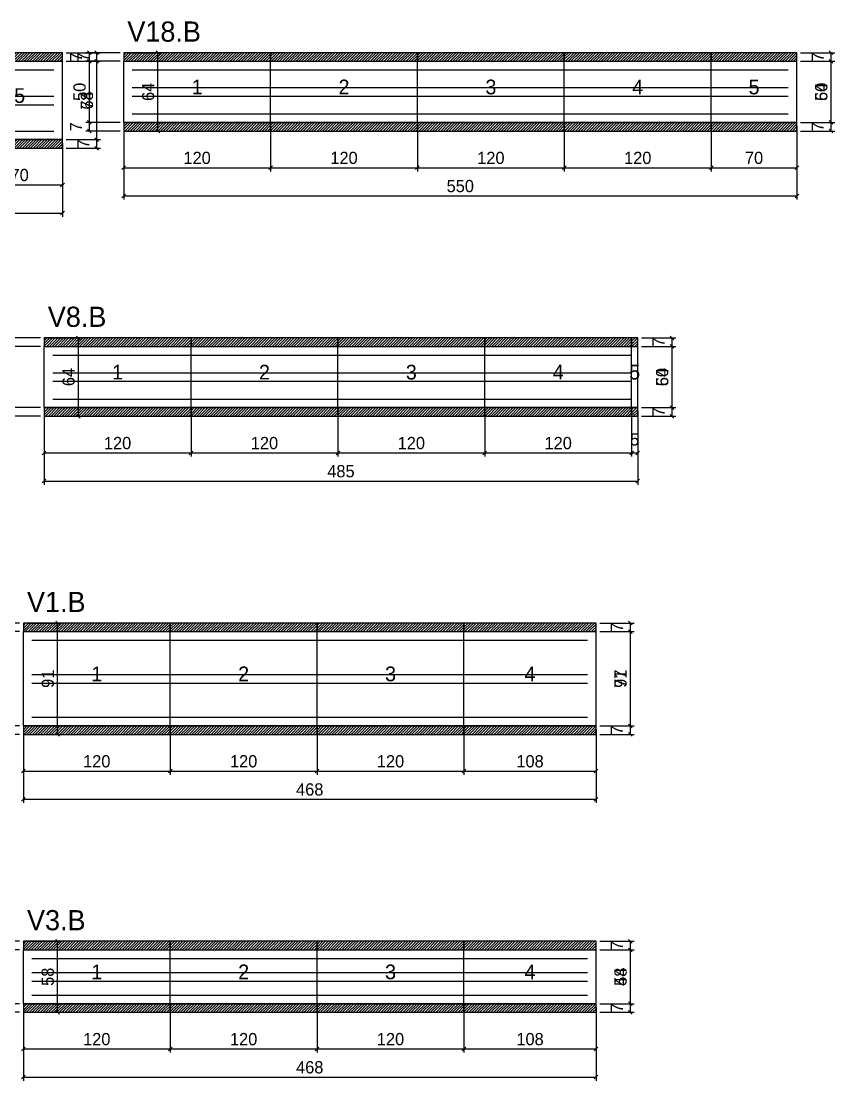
# Model space of a CAD drawing. Extents: x -9000 to 3070, y -6529 to 1250.
# Drawn here: x 749 to 1414, y -3431 to -2565 of the extents above; entities that cross this region are included whole.
import ezdxf
from ezdxf.enums import TextEntityAlignment as Align

# ---------------------------------------------------------------- set-up
doc = ezdxf.new("R2010")
doc.units = 0
for name, color, linetype in [('5', 5, 'Continuous'), ('COTA', 241, 'Continuous'), ('NOMENCLATURA', 7, 'Continuous'), ('Painéis', 200, 'Continuous'), ('SARR_2.2x7', 40, 'Continuous'), ('SCO-___-LAJ', 224, 'Continuous')]:
    doc.layers.add(name, color=color, linetype=linetype)
doc.dimstyles.new('PAINEL', dxfattribs={"dimtxt": 10, "dimasz": 3, "dimexe": 3, "dimexo": 3, "dimgap": 3, "dimtad": 1, "dimblk": 'OBLIQUE', "dimblk1": 'OBLIQUE', "dimcen": 2.5, "dimclrd": 4, "dimclre": 4, "dimclrt": 240, "dimazin": 3, "dimtfac": 1, "dimtmove": 0, "dimatfit": 3})

# ---------------------------------------------------------------- blocks, each defined once
blk = doc.blocks.new('_OBLIQUE')
at = {"color": 0, "linetype": 'BYBLOCK'}
blk.add_line((-0.5, -0.5), (0.5, 0.5), dxfattribs=at)

msp = doc.modelspace()

# ---------------------------------------------------------------- hatches: boundary and pattern name
at = {"layer": 'COTA'}
h = msp.add_hatch(dxfattribs=at)
h.set_pattern_fill('ANSI31', scale=0.5)
h.paths.add_polyline_path([(713, -2598), (783, -2598), (783, -2591), (713, -2591)])
h = msp.add_hatch(dxfattribs=at)
h.set_pattern_fill('ANSI31', scale=0.5)
h.paths.add_polyline_path([(833, -2598), (953, -2598), (953, -2591), (833, -2591)])
h = msp.add_hatch(dxfattribs=at)
h.set_pattern_fill('ANSI31', scale=0.5)
h.paths.add_polyline_path([(953, -2598), (1073, -2598), (1073, -2591), (953, -2591)])
h = msp.add_hatch(dxfattribs=at)
h.set_pattern_fill('ANSI31', scale=0.5)
h.paths.add_polyline_path([(1073, -2598), (1193, -2598), (1193, -2591), (1073, -2591)])
h = msp.add_hatch(dxfattribs=at)
h.set_pattern_fill('ANSI31', scale=0.5)
h.paths.add_polyline_path([(1193, -2598), (1313, -2598), (1313, -2591), (1193, -2591)])
h = msp.add_hatch(dxfattribs=at)
h.set_pattern_fill('ANSI31', scale=0.5)
h.paths.add_polyline_path([(1313, -2598), (1383, -2598), (1383, -2591), (1313, -2591)])
h = msp.add_hatch(dxfattribs=at)
h.set_pattern_fill('ANSI31', scale=0.5)
h.paths.add_polyline_path([(833, -2655), (953, -2655), (953, -2648), (833, -2648)])
h = msp.add_hatch(dxfattribs=at)
h.set_pattern_fill('ANSI31', scale=0.5)
h.paths.add_polyline_path([(953, -2655), (1073, -2655), (1073, -2648), (953, -2648)])
h = msp.add_hatch(dxfattribs=at)
h.set_pattern_fill('ANSI31', scale=0.5)
h.paths.add_polyline_path([(1073, -2655), (1193, -2655), (1193, -2648), (1073, -2648)])
h = msp.add_hatch(dxfattribs=at)
h.set_pattern_fill('ANSI31', scale=0.5)
h.paths.add_polyline_path([(1193, -2655), (1313, -2655), (1313, -2648), (1193, -2648)])
h = msp.add_hatch(dxfattribs=at)
h.set_pattern_fill('ANSI31', scale=0.5)
h.paths.add_polyline_path([(1313, -2655), (1383, -2655), (1383, -2648), (1313, -2648)])
h = msp.add_hatch(dxfattribs=at)
h.set_pattern_fill('ANSI31', scale=0.5)
h.paths.add_polyline_path([(713, -2669), (783, -2669), (783, -2662), (713, -2662)])
h = msp.add_hatch(dxfattribs=at)
h.set_pattern_fill('ANSI31', scale=0.5)
h.paths.add_polyline_path([(768, -2831), (888, -2831), (888, -2824), (768, -2824)])
h = msp.add_hatch(dxfattribs=at)
h.set_pattern_fill('ANSI31', scale=0.5)
h.paths.add_polyline_path([(888, -2831), (1008, -2831), (1008, -2824), (888, -2824)])
h = msp.add_hatch(dxfattribs=at)
h.set_pattern_fill('ANSI31', scale=0.5)
h.paths.add_polyline_path([(1008, -2831), (1128, -2831), (1128, -2824), (1008, -2824)])
h = msp.add_hatch(dxfattribs=at)
h.set_pattern_fill('ANSI31', scale=0.5)
h.paths.add_polyline_path([(1128, -2831), (1248, -2831), (1248, -2824), (1128, -2824)])
h = msp.add_hatch(dxfattribs=at)
h.set_pattern_fill('ANSI31', scale=0.5)
h.paths.add_polyline_path([(1248, -2831), (1253, -2831), (1253, -2824), (1248, -2824)])
h = msp.add_hatch(dxfattribs=at)
h.set_pattern_fill('ANSI31', scale=0.5)
h.paths.add_polyline_path([(768, -2888), (888, -2888), (888, -2881), (768, -2881)])
h = msp.add_hatch(dxfattribs=at)
h.set_pattern_fill('ANSI31', scale=0.5)
h.paths.add_polyline_path([(888, -2888), (1008, -2888), (1008, -2881), (888, -2881)])
h = msp.add_hatch(dxfattribs=at)
h.set_pattern_fill('ANSI31', scale=0.5)
h.paths.add_polyline_path([(1008, -2888), (1128, -2888), (1128, -2881), (1008, -2881)])
h = msp.add_hatch(dxfattribs=at)
h.set_pattern_fill('ANSI31', scale=0.5)
h.paths.add_polyline_path([(1128, -2888), (1248, -2888), (1248, -2881), (1128, -2881)])
h = msp.add_hatch(dxfattribs=at)
h.set_pattern_fill('ANSI31', scale=0.5)
h.paths.add_polyline_path([(1248, -2888), (1253, -2888), (1253, -2881), (1248, -2881)])
h = msp.add_hatch(dxfattribs=at)
h.set_pattern_fill('ANSI31', scale=0.5)
h.paths.add_polyline_path([(751, -3064), (871, -3064), (871, -3057), (751, -3057)])
h = msp.add_hatch(dxfattribs=at)
h.set_pattern_fill('ANSI31', scale=0.5)
h.paths.add_polyline_path([(871, -3064), (991, -3064), (991, -3057), (871, -3057)])
h = msp.add_hatch(dxfattribs=at)
h.set_pattern_fill('ANSI31', scale=0.5)
h.paths.add_polyline_path([(991, -3064), (1111, -3064), (1111, -3057), (991, -3057)])
h = msp.add_hatch(dxfattribs=at)
h.set_pattern_fill('ANSI31', scale=0.5)
h.paths.add_polyline_path([(1111, -3064), (1219, -3064), (1219, -3057), (1111, -3057)])
h = msp.add_hatch(dxfattribs=at)
h.set_pattern_fill('ANSI31', scale=0.5)
h.paths.add_polyline_path([(751, -3148), (871, -3148), (871, -3141), (751, -3141)])
h = msp.add_hatch(dxfattribs=at)
h.set_pattern_fill('ANSI31', scale=0.5)
h.paths.add_polyline_path([(871, -3148), (991, -3148), (991, -3141), (871, -3141)])
h = msp.add_hatch(dxfattribs=at)
h.set_pattern_fill('ANSI31', scale=0.5)
h.paths.add_polyline_path([(991, -3148), (1111, -3148), (1111, -3141), (991, -3141)])
h = msp.add_hatch(dxfattribs=at)
h.set_pattern_fill('ANSI31', scale=0.5)
h.paths.add_polyline_path([(1111, -3148), (1219, -3148), (1219, -3141), (1111, -3141)])
h = msp.add_hatch(dxfattribs=at)
h.set_pattern_fill('ANSI31', scale=0.5)
h.paths.add_polyline_path([(751, -3324), (871, -3324), (871, -3317), (751, -3317)])
h = msp.add_hatch(dxfattribs=at)
h.set_pattern_fill('ANSI31', scale=0.5)
h.paths.add_polyline_path([(871, -3324), (991, -3324), (991, -3317), (871, -3317)])
h = msp.add_hatch(dxfattribs=at)
h.set_pattern_fill('ANSI31', scale=0.5)
h.paths.add_polyline_path([(991, -3324), (1111, -3324), (1111, -3317), (991, -3317)])
h = msp.add_hatch(dxfattribs=at)
h.set_pattern_fill('ANSI31', scale=0.5)
h.paths.add_polyline_path([(1111, -3324), (1219, -3324), (1219, -3317), (1111, -3317)])
h = msp.add_hatch(dxfattribs=at)
h.set_pattern_fill('ANSI31', scale=0.5)
h.paths.add_polyline_path([(751, -3375), (871, -3375), (871, -3368), (751, -3368)])
h = msp.add_hatch(dxfattribs=at)
h.set_pattern_fill('ANSI31', scale=0.5)
h.paths.add_polyline_path([(871, -3375), (991, -3375), (991, -3368), (871, -3368)])
h = msp.add_hatch(dxfattribs=at)
h.set_pattern_fill('ANSI31', scale=0.5)
h.paths.add_polyline_path([(991, -3375), (1111, -3375), (1111, -3368), (991, -3368)])
h = msp.add_hatch(dxfattribs=at)
h.set_pattern_fill('ANSI31', scale=0.5)
h.paths.add_polyline_path([(1111, -3375), (1219, -3375), (1219, -3368), (1111, -3368)])

# ---------------------------------------------------------------- linework, layer by layer
at = {"layer": 'Painéis'}
for p, q in [((713, -2598), (783, -2598)), ((783, -2662), (783, -2598)), ((833, -2598), (953, -2598)), ((833, -2648), (833, -2598)), ((953, -2648), (953, -2598)), ((953, -2648), (953, -2598)), ((953, -2598), (1073, -2598)), ((953, -2648), (953, -2598)), ((1073, -2648), (1073, -2598)), ((1073, -2648), (1073, -2598)), ((1073, -2598), (1193, -2598)), ((1073, -2648), (1073, -2598)), ((1193, -2648), (1193, -2598)), ((1193, -2648), (1193, -2598)), ((1193, -2598), (1313, -2598)), ((1193, -2648), (1193, -2598)), ((1313, -2648), (1313, -2598)), ((1313, -2648), (1313, -2598)), ((1313, -2598), (1383, -2598)), ((1313, -2648), (1313, -2598)), ((1383, -2648), (1383, -2598)), ((833, -2648), (953, -2648)), ((953, -2648), (1073, -2648)), ((1073, -2648), (1193, -2648)), ((1193, -2648), (1313, -2648)), ((1313, -2648), (1383, -2648)), ((713, -2662), (783, -2662)), ((768, -2831), (888, -2831)), ((768, -2881), (768, -2831)), ((888, -2881), (888, -2831)), ((888, -2881), (888, -2831)), ((888, -2831), (1008, -2831)), ((888, -2881), (888, -2831)), ((1008, -2881), (1008, -2831)), ((1008, -2881), (1008, -2831)), ((1008, -2831), (1128, -2831)), ((1008, -2881), (1008, -2831)), ((1128, -2881), (1128, -2831)), ((1128, -2881), (1128, -2831)), ((1128, -2831), (1248, -2831)), ((1128, -2881), (1128, -2831)), ((1248, -2881), (1248, -2831)), ((1248, -2881), (1248, -2831)), ((1248, -2831), (1253, -2831)), ((1248, -2881), (1248, -2831)), ((1253, -2881), (1253, -2831)), ((768, -2881), (888, -2881)), ((888, -2881), (1008, -2881)), ((1008, -2881), (1128, -2881)), ((1128, -2881), (1248, -2881)), ((1248, -2881), (1253, -2881)), ((751, -3064), (871, -3064)), ((751, -3141), (751, -3064)), ((871, -3141), (871, -3064)), ((871, -3141), (871, -3064)), ((871, -3064), (991, -3064)), ((871, -3141), (871, -3064)), ((991, -3141), (991, -3064)), ((991, -3141), (991, -3064)), ((991, -3064), (1111, -3064)), ((991, -3141), (991, -3064)), ((1111, -3141), (1111, -3064)), ((1111, -3141), (1111, -3064)), ((1111, -3064), (1219, -3064)), ((1111, -3141), (1111, -3064)), ((1219, -3141), (1219, -3064)), ((751, -3141), (871, -3141)), ((871, -3141), (991, -3141)), ((991, -3141), (1111, -3141)), ((1111, -3141), (1219, -3141)), ((751, -3324), (871, -3324)), ((751, -3368), (751, -3324)), ((871, -3368), (871, -3324)), ((871, -3368), (871, -3324)), ((871, -3324), (991, -3324)), ((871, -3368), (871, -3324)), ((991, -3368), (991, -3324)), ((991, -3368), (991, -3324)), ((991, -3324), (1111, -3324)), ((991, -3368), (991, -3324)), ((1111, -3368), (1111, -3324)), ((1111, -3368), (1111, -3324)), ((1111, -3324), (1219, -3324)), ((1111, -3368), (1111, -3324)), ((1219, -3368), (1219, -3324)), ((751, -3368), (871, -3368)), ((871, -3368), (991, -3368)), ((991, -3368), (1111, -3368)), ((1111, -3368), (1219, -3368))]:
    msp.add_line(p, q, dxfattribs=at)
at = {"layer": 'SARR_2.2x7'}
for points in [[(713, -2605), (776, -2605)], [(713, -2605), (776, -2605)], [(840, -2605), (953, -2605)], [(840, -2605), (953, -2605)], [(953, -2605), (1073, -2605)], [(953, -2605), (1073, -2605)], [(1073, -2605), (1193, -2605)], [(1073, -2605), (1193, -2605)], [(1193, -2605), (1313, -2605)], [(1193, -2605), (1313, -2605)], [(1313, -2605), (1376, -2605)], [(1313, -2605), (1376, -2605)], [(840, -2619.5), (953, -2619.5)], [(840, -2619.5), (953, -2619.5)], [(953, -2619.5), (1073, -2619.5)], [(953, -2619.5), (1073, -2619.5)], [(1073, -2619.5), (1193, -2619.5)], [(1073, -2619.5), (1193, -2619.5)], [(1193, -2619.5), (1313, -2619.5)], [(1193, -2619.5), (1313, -2619.5)], [(1313, -2619.5), (1376, -2619.5)], [(1313, -2619.5), (1376, -2619.5)], [(713, -2626.5), (776, -2626.5)], [(713, -2626.5), (776, -2626.5)], [(840, -2626.5), (953, -2626.5)], [(840, -2626.5), (953, -2626.5)], [(953, -2626.5), (1073, -2626.5)], [(953, -2626.5), (1073, -2626.5)], [(1073, -2626.5), (1193, -2626.5)], [(1073, -2626.5), (1193, -2626.5)], [(1193, -2626.5), (1313, -2626.5)], [(1193, -2626.5), (1313, -2626.5)], [(1313, -2626.5), (1376, -2626.5)], [(1313, -2626.5), (1376, -2626.5)], [(713, -2633.5), (776, -2633.5)], [(713, -2633.5), (776, -2633.5)], [(840, -2641), (953, -2641)], [(840, -2641), (953, -2641)], [(953, -2641), (1073, -2641)], [(953, -2641), (1073, -2641)], [(1073, -2641), (1193, -2641)], [(1073, -2641), (1193, -2641)], [(1193, -2641), (1313, -2641)], [(1193, -2641), (1313, -2641)], [(1313, -2641), (1376, -2641)], [(1313, -2641), (1376, -2641)], [(713, -2655), (776, -2655)], [(713, -2655), (776, -2655)], [(775, -2838), (888, -2838)], [(775, -2838), (888, -2838)], [(888, -2838), (1008, -2838)], [(888, -2838), (1008, -2838)], [(1008, -2838), (1128, -2838)], [(1008, -2838), (1128, -2838)], [(1128, -2838), (1248, -2838)], [(1128, -2838), (1248, -2838)], [(775, -2852.5), (888, -2852.5)], [(775, -2852.5), (888, -2852.5)], [(888, -2852.5), (1008, -2852.5)], [(888, -2852.5), (1008, -2852.5)], [(1008, -2852.5), (1128, -2852.5)], [(1008, -2852.5), (1128, -2852.5)], [(1128, -2852.5), (1248, -2852.5)], [(1128, -2852.5), (1248, -2852.5)], [(775, -2859.5), (888, -2859.5)], [(775, -2859.5), (888, -2859.5)], [(888, -2859.5), (1008, -2859.5)], [(888, -2859.5), (1008, -2859.5)], [(1008, -2859.5), (1128, -2859.5)], [(1008, -2859.5), (1128, -2859.5)], [(1128, -2859.5), (1248, -2859.5)], [(1128, -2859.5), (1248, -2859.5)], [(775, -2874), (888, -2874)], [(775, -2874), (888, -2874)], [(888, -2874), (1008, -2874)], [(888, -2874), (1008, -2874)], [(1008, -2874), (1128, -2874)], [(1008, -2874), (1128, -2874)], [(1128, -2874), (1248, -2874)], [(1128, -2874), (1248, -2874)], [(758, -3071), (871, -3071)], [(758, -3071), (871, -3071)], [(871, -3071), (991, -3071)], [(871, -3071), (991, -3071)], [(991, -3071), (1111, -3071)], [(991, -3071), (1111, -3071)], [(1111, -3071), (1212, -3071)], [(1111, -3071), (1212, -3071)], [(758, -3099), (871, -3099)], [(758, -3099), (871, -3099)], [(871, -3099), (991, -3099)], [(871, -3099), (991, -3099)], [(991, -3099), (1111, -3099)], [(991, -3099), (1111, -3099)], [(1111, -3099), (1212, -3099)], [(1111, -3099), (1212, -3099)], [(758, -3106), (871, -3106)], [(758, -3106), (871, -3106)], [(871, -3106), (991, -3106)], [(871, -3106), (991, -3106)], [(991, -3106), (1111, -3106)], [(991, -3106), (1111, -3106)], [(1111, -3106), (1212, -3106)], [(1111, -3106), (1212, -3106)], [(758, -3134), (871, -3134)], [(758, -3134), (871, -3134)], [(871, -3134), (991, -3134)], [(871, -3134), (991, -3134)], [(991, -3134), (1111, -3134)], [(991, -3134), (1111, -3134)], [(1111, -3134), (1212, -3134)], [(1111, -3134), (1212, -3134)], [(758, -3331), (871, -3331)], [(758, -3331), (871, -3331)], [(871, -3331), (991, -3331)], [(871, -3331), (991, -3331)], [(991, -3331), (1111, -3331)], [(991, -3331), (1111, -3331)], [(1111, -3331), (1212, -3331)], [(1111, -3331), (1212, -3331)], [(758, -3342.5), (871, -3342.5)], [(758, -3342.5), (871, -3342.5)], [(758, -3349.5), (871, -3349.5)], [(758, -3349.5), (871, -3349.5)], [(871, -3342.5), (991, -3342.5)], [(871, -3342.5), (991, -3342.5)], [(871, -3349.5), (991, -3349.5)], [(871, -3349.5), (991, -3349.5)], [(991, -3342.5), (1111, -3342.5)], [(991, -3342.5), (1111, -3342.5)], [(991, -3349.5), (1111, -3349.5)], [(991, -3349.5), (1111, -3349.5)], [(1111, -3342.5), (1212, -3342.5)], [(1111, -3342.5), (1212, -3342.5)], [(1111, -3349.5), (1212, -3349.5)], [(1111, -3349.5), (1212, -3349.5)], [(758, -3361), (871, -3361)], [(758, -3361), (871, -3361)], [(871, -3361), (991, -3361)], [(871, -3361), (991, -3361)], [(991, -3361), (1111, -3361)], [(991, -3361), (1111, -3361)], [(1111, -3361), (1212, -3361)], [(1111, -3361), (1212, -3361)]]:
    msp.add_lwpolyline(points, dxfattribs=at)
at = {"layer": 'SCO-___-LAJ'}
for points in [[(713, -2598), (783, -2598), (783, -2591), (713, -2591)], [(833, -2598), (953, -2598), (953, -2591), (833, -2591)], [(953, -2598), (1073, -2598), (1073, -2591), (953, -2591)], [(1073, -2598), (1193, -2598), (1193, -2591), (1073, -2591)], [(1193, -2598), (1313, -2598), (1313, -2591), (1193, -2591)], [(1313, -2598), (1383, -2598), (1383, -2591), (1313, -2591)], [(833, -2655), (953, -2655), (953, -2648), (833, -2648)], [(953, -2655), (1073, -2655), (1073, -2648), (953, -2648)], [(1073, -2655), (1193, -2655), (1193, -2648), (1073, -2648)], [(1193, -2655), (1313, -2655), (1313, -2648), (1193, -2648)], [(1313, -2655), (1383, -2655), (1383, -2648), (1313, -2648)], [(713, -2669), (783, -2669), (783, -2662), (713, -2662)], [(768, -2831), (888, -2831), (888, -2824), (768, -2824)], [(888, -2831), (1008, -2831), (1008, -2824), (888, -2824)], [(1008, -2831), (1128, -2831), (1128, -2824), (1008, -2824)], [(1128, -2831), (1248, -2831), (1248, -2824), (1128, -2824)], [(1248, -2831), (1253, -2831), (1253, -2824), (1248, -2824)], [(768, -2888), (888, -2888), (888, -2881), (768, -2881)], [(888, -2888), (1008, -2888), (1008, -2881), (888, -2881)], [(1008, -2888), (1128, -2888), (1128, -2881), (1008, -2881)], [(1128, -2888), (1248, -2888), (1248, -2881), (1128, -2881)], [(1248, -2888), (1253, -2888), (1253, -2881), (1248, -2881)], [(751, -3064), (871, -3064), (871, -3057), (751, -3057)], [(871, -3064), (991, -3064), (991, -3057), (871, -3057)], [(991, -3064), (1111, -3064), (1111, -3057), (991, -3057)], [(1111, -3064), (1219, -3064), (1219, -3057), (1111, -3057)], [(751, -3148), (871, -3148), (871, -3141), (751, -3141)], [(871, -3148), (991, -3148), (991, -3141), (871, -3141)], [(991, -3148), (1111, -3148), (1111, -3141), (991, -3141)], [(1111, -3148), (1219, -3148), (1219, -3141), (1111, -3141)], [(751, -3324), (871, -3324), (871, -3317), (751, -3317)], [(871, -3324), (991, -3324), (991, -3317), (871, -3317)], [(991, -3324), (1111, -3324), (1111, -3317), (991, -3317)], [(1111, -3324), (1219, -3324), (1219, -3317), (1111, -3317)], [(751, -3375), (871, -3375), (871, -3368), (751, -3368)], [(871, -3375), (991, -3375), (991, -3368), (871, -3368)], [(991, -3375), (1111, -3375), (1111, -3368), (991, -3368)], [(1111, -3375), (1219, -3375), (1219, -3368), (1111, -3368)]]:
    msp.add_lwpolyline(points, close=True, dxfattribs=at)

# ---------------------------------------------------------------- texts
at = {"layer": '5'}
for s, p in [('1', (893, -2619)), ('2', (1013, -2619)), ('3', (1133, -2619)), ('4', (1253, -2619)), ('5', (1348, -2619)), ('5', (748, -2626)), ('1', (828, -2852)), ('2', (948, -2852)), ('3', (1068, -2852)), ('4', (1188, -2852)), ('5', (1250.5, -2852)), ('1', (811, -3098.5)), ('2', (931, -3098.5)), ('3', (1051, -3098.5)), ('4', (1165, -3098.5)), ('1', (811, -3342)), ('2', (931, -3342)), ('3', (1051, -3342)), ('4', (1165, -3342))]:
    msp.add_text(s, height=12, dxfattribs=at).set_placement(p, align=Align.MIDDLE_CENTER)
at = {"layer": 'NOMENCLATURA'}
for s, p in [('V18.B', (836, -2582)), ('V8.B', (771, -2815)), ('V1.B', (754, -3048)), ('V3.B', (754, -3308))]:
    msp.add_text(s, height=16.5, dxfattribs=at).set_placement(p)

# ---------------------------------------------------------------- dimensions: what is measured, and where the dimension line sits
at = {"layer": 'COTA'}
for base, p1, p2 in [((811, -2669), (783, -2669), (783, -2591)), ((811, -2598), (783, -2598), (783, -2591)), ((811, -2662), (783, -2662), (783, -2598)), ((805, -2598), (833, -2598), (833, -2591)), ((805, -2648), (833, -2648), (833, -2598)), ((861, -2655), (833, -2655), (833, -2591)), ((1411, -2655), (1383, -2655), (1383, -2591)), ((1411, -2598), (1383, -2598), (1383, -2591)), ((1411, -2648), (1383, -2648), (1383, -2598)), ((805, -2655), (833, -2655), (833, -2648)), ((1411, -2655), (1383, -2655), (1383, -2648)), ((811, -2669), (783, -2669), (783, -2662)), ((740, -2831), (768, -2831), (768, -2824)), ((740, -2881), (768, -2881), (768, -2831)), ((796, -2888), (768, -2888), (768, -2824)), ((1281, -2888), (1253, -2888), (1253, -2824)), ((1281, -2831), (1253, -2831), (1253, -2824)), ((1281, -2881), (1253, -2881), (1253, -2831)), ((740, -2888), (768, -2888), (768, -2881)), ((1281, -2888), (1253, -2888), (1253, -2881)), ((723, -3064), (751, -3064), (751, -3057)), ((779, -3148), (751, -3148), (751, -3057)), ((1247, -3148), (1219, -3148), (1219, -3057)), ((1247, -3064), (1219, -3064), (1219, -3057)), ((723, -3141), (751, -3141), (751, -3064)), ((1247, -3141), (1219, -3141), (1219, -3064)), ((723, -3148), (751, -3148), (751, -3141)), ((1247, -3148), (1219, -3148), (1219, -3141)), ((723, -3324), (751, -3324), (751, -3317)), ((779, -3375), (751, -3375), (751, -3317)), ((1247, -3375), (1219, -3375), (1219, -3317)), ((1247, -3324), (1219, -3324), (1219, -3317)), ((723, -3368), (751, -3368), (751, -3324)), ((1247, -3368), (1219, -3368), (1219, -3324)), ((723, -3375), (751, -3375), (751, -3368)), ((1247, -3375), (1219, -3375), (1219, -3368))]:
    msp.add_linear_dim(base=base, p1=p1, p2=p2, angle=90, dimstyle='PAINEL', dxfattribs=at).render()
for base, p1, p2 in [((833, -2685), (833, -2648), (953, -2648)), ((833, -2708), (833, -2648), (1383, -2648)), ((953, -2685), (953, -2648), (1073, -2648)), ((1073, -2685), (1073, -2648), (1193, -2648)), ((1193, -2685), (1193, -2648), (1313, -2648)), ((1313, -2685), (1313, -2648), (1383, -2648)), ((233, -2722), (233, -2662), (783, -2662)), ((713, -2699), (713, -2662), (783, -2662)), ((768, -2918), (768, -2881), (888, -2881)), ((768, -2941), (768, -2881), (1253, -2881)), ((888, -2918), (888, -2881), (1008, -2881)), ((1008, -2918), (1008, -2881), (1128, -2881)), ((1128, -2918), (1128, -2881), (1248, -2881)), ((1248, -2918), (1248, -2881), (1253, -2881)), ((751, -3178), (751, -3141), (871, -3141)), ((751, -3201), (751, -3141), (1219, -3141)), ((871, -3178), (871, -3141), (991, -3141)), ((991, -3178), (991, -3141), (1111, -3141)), ((1111, -3178), (1111, -3141), (1219, -3141)), ((751, -3405), (751, -3368), (871, -3368)), ((751, -3428), (751, -3368), (1219, -3368)), ((871, -3405), (871, -3368), (991, -3368)), ((991, -3405), (991, -3368), (1111, -3368)), ((1111, -3405), (1111, -3368), (1219, -3368))]:
    msp.add_linear_dim(base=base, p1=p1, p2=p2, dimstyle='PAINEL', dxfattribs=at).render()

doc.saveas('drawing.dxf')
